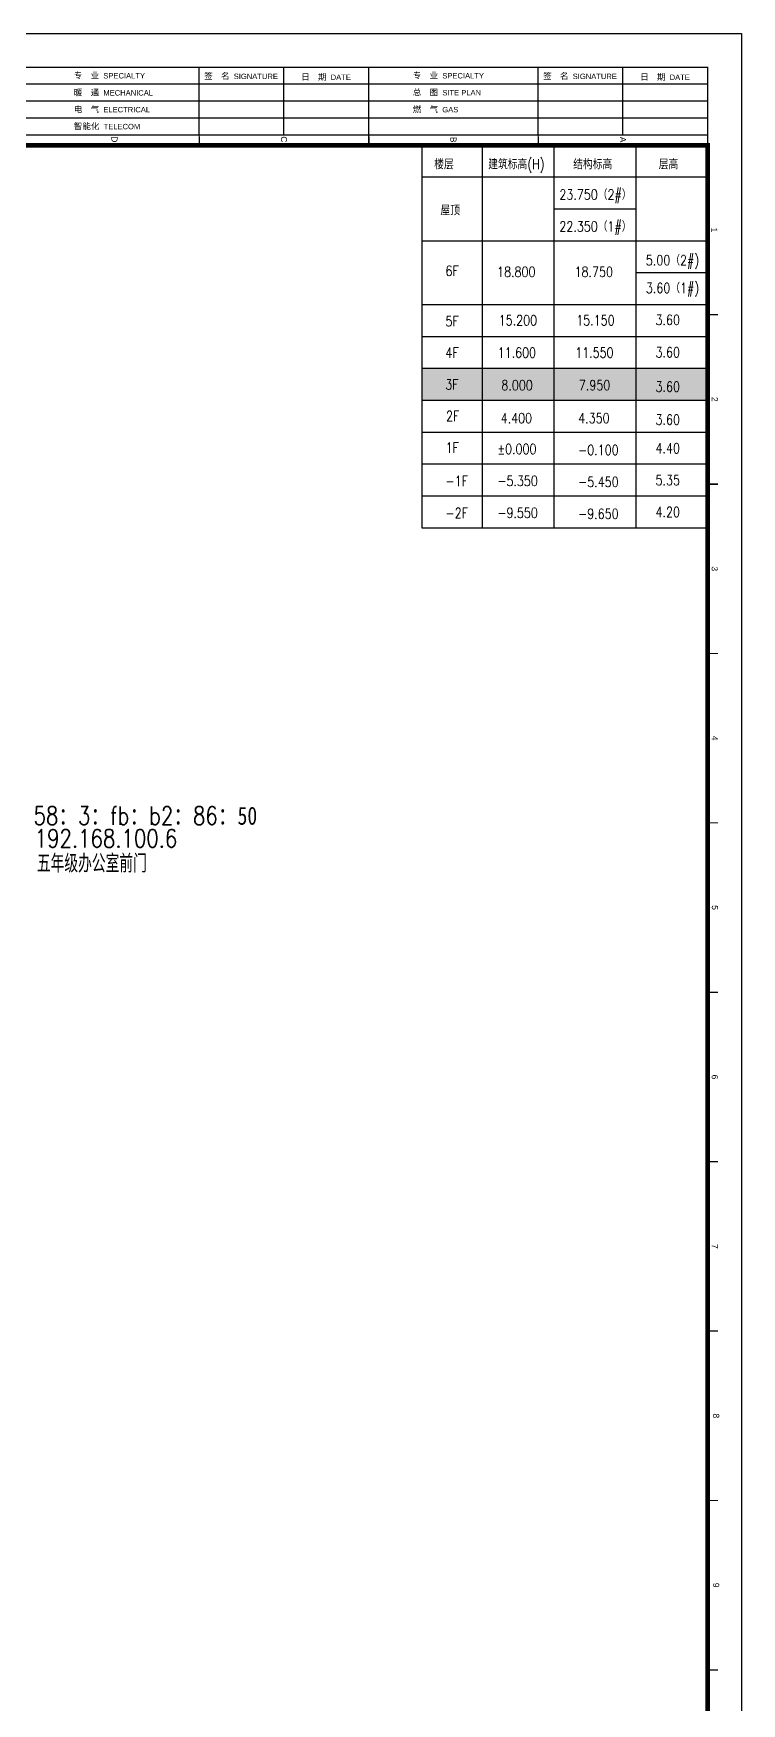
# Model space of a CAD drawing. Extents: x 447078 to 1776277, y 243534 to 519428.
# Drawn here: x 1144582 to 1175920, y 445262 to 519203 of the extents above; entities that cross this region are included whole.
import ezdxf
from ezdxf.enums import TextEntityAlignment as Align

# ---------------------------------------------------------------- set-up
doc = ezdxf.new("R2010")
doc.units = 0
doc.header["$LTSCALE"] = 1000
doc.header["$MEASUREMENT"] = 0
for name, color, linetype in [('A-APRO', 11, 'Continuous'), ('A-WALL-HATH', 8, 'Continuous'), ('G-0-XREF', 2, 'Continuous'), ('G-ANNO-NOTE', 80, 'Continuous'), ('图框CCDI_B0GA0+0.00$0$G-ANNO-TEXT', 33, 'Continuous'), ('图框CCDI_B0GA0+0.00$0$G-BORD', 3, 'Continuous')]:
    doc.layers.add(name, color=color, linetype=linetype)
doc.layers.add('A门禁安装位置', color=1, linetype='Continuous', lineweight=30)
doc.styles.add('CCDI-TOG-02', font='simplex.shx', dxfattribs={"width": 0.8, "bigfont": 'zjdz.shx'})
doc.styles.add('CCDI_T_G02', font='simplex.shx', dxfattribs={"width": 0.8, "bigfont": 'zjdz.shx'})
doc.styles.add('图框CCDI_B0GA0+0.00$0$CCDI_T_G01', font='')
doc.styles.get('图框CCDI_B0GA0+0.00$0$CCDI_T_G01').set_extended_font_data('Arial')

# ---------------------------------------------------------------- blocks, each defined once
blk = doc.blocks.new('图框CCDI_B0GA0+0.00')
at = {"layer": '图框CCDI_B0GA0+0.00$0$G-BORD'}
for p, q in [((8300, 83150), (8300, 83400)), ((13300, 83150), (13300, 83400)), ((1500, 83100), (1500, 53100)), ((2000, 83100), (2000, 53100)), ((2500, 83100), (2500, 53100)), ((3300, 83100), (3050, 83100)), ((3300, 83100), (3050, 83100)), ((3000, 80600), (1000, 80600)), ((3000, 78100), (1000, 78100)), ((3050, 78100), (3300, 78100)), ((3000, 73100), (1000, 73100)), ((3050, 73100), (3300, 73100)), ((3000, 70600), (1000, 70600)), ((3000, 68100), (1000, 68100)), ((3050, 68100), (3300, 68100))]:
    blk.add_line(p, q, dxfattribs=at)
blk.add_lwpolyline([(0, 84100), (118900, 84100), (118900, 0), (0, 0)], close=True, dxfattribs=at)
at = {"layer": '图框CCDI_B0GA0+0.00$0$G-BORD', "const_width": 35}
for points in [[(8300, 83400), (8300, 83100)], [(13300, 83400), (13300, 83100)], [(18300, 83100), (18300, 83400)], [(23300, 83100), (23300, 83400)], [(28300, 83100), (28300, 83400)], [(33300, 83100), (33300, 83400)], [(38300, 83100), (38300, 83400)], [(43300, 83100), (43300, 83400)], [(48300, 83100), (48300, 83400)], [(3000, 83100), (3000, 53100)], [(3300, 83100), (3300, 63100)], [(3300, 78100), (3000, 78100)], [(3300, 73100), (3000, 73100)], [(3300, 68100), (3000, 68100)]]:
    blk.add_lwpolyline(points, dxfattribs=at)
at = {"layer": '图框CCDI_B0GA0+0.00$0$G-BORD'}
blk.add_lwpolyline([(3300, 83100, 35, 35, 0), (1000, 83100, 35, 35, 0), (1000, 53100, 35, 35, 0), (3300, 53100, 0, 0, 0)], format="xyseb", dxfattribs=at)
at = {"layer": '图框CCDI_B0GA0+0.00$0$G-BORD', "const_width": 140}
blk.add_lwpolyline([(3300, 83100), (117900, 83100), (117900, 1000), (3300, 1000)], close=True, dxfattribs=at)
at = {"layer": '图框CCDI_B0GA0+0.00$0$G-ANNO-TEXT', "style": '图框CCDI_B0GA0+0.00$0$CCDI_T_G01'}
for s, p in [('1', (5800, 83295)), ('2', (10800, 83309)), ('3', (15800, 83307)), ('4', (20800, 83311)), ('5', (25800, 83313)), ('6', (30800, 83310)), ('7', (35800, 83312)), ('8', (40800, 83350)), ('9', (45800, 83350)), ('A', (3134, 80600)), ('B', (3137, 75600)), ('C', (3129, 70600)), ('D', (3126, 65600))]:
    blk.add_text(s, height=180, dxfattribs=at).set_placement(p, align=Align.MIDDLE_CENTER)
at = {"layer": '图框CCDI_B0GA0+0.00$0$G-ANNO-TEXT', "char_height": 200, "rotation": 90, "style": '图框CCDI_B0GA0+0.00$0$CCDI_T_G01'}
for s, insert, width, attachment_point, line_spacing_factor in [('{\\fSimSun|b0|i0|c134|p54;\\H0.9x;日  期 \\fArial|b0|i0|c0|p39;\\H0.8889x;DATE}', (1295, 81841), 2500, 5, 0.96), ('{\\fSimSun|b0|i0|c134|p54;\\H0.9x;签  名 \\fArial|b0|i0|c0|p34;\\H0.8889x;SIGNATURE}', (1268, 78246), 3400, 4, 0.9), ('{\\fSimSun|b0|i0|c134|p54;\\H0.9x;专  业\\fSimSun|b0|i0|c0|p54; \\fArial|b0|i0|c0|p34;\\H0.8889x;SPECIALTY}', (1250, 74400), 5000, 4, 0.9), ('{\\fSimSun|b0|i0|c134|p54;\\H0.9x;总  图\\fSimSun|b0|i0|c0|p54; \\fArial|b0|i0|c0|p34;\\H0.8889x;SITE PLAN}', (1750, 74400), 3400, 4, 0.9), ('{\\fSimSun|b0|i0|c134|p54;\\H0.9x;燃  气\\fSimSun|b0|i0|c0|p54; \\fArial|b0|i0|c0|p34;\\H0.8889x;GAS}', (2250, 74400), 3400, 4, 0.9), ('{\\fSimSun|b0|i0|c134|p54;\\H0.9x;日  期 \\fArial|b0|i0|c0|p39;\\H0.8889x;DATE}', (1295, 71841), 2500, 5, 0.96), ('{\\fSimSun|b0|i0|c134|p54;\\H0.9x;签  名 \\fArial|b0|i0|c0|p34;\\H0.8889x;SIGNATURE}', (1268, 68246), 3400, 4, 0.9), ('{\\fSimSun|b0|i0|c134|p54;\\H0.9x;暖  通\\fSimSun|b0|i0|c0|p54; \\fArial|b0|i0|c0|p34;\\H0.8889x;MECHANICAL}', (1755, 64400), 3445.37, 4, 0.9), ('{\\fSimSun|b0|i0|c134|p54;\\H0.9x;电  气\\fSimSun|b0|i0|c0|p54; \\fArial|b0|i0|c0|p34;\\H0.8889x;ELECTRICAL}', (2250, 64400), 3400, 4, 0.9), ('{\\fSimSun|b0|i0|c134|p54;\\H0.9x;专  业\\fSimSun|b0|i0|c0|p54; \\fArial|b0|i0|c0|p34;\\H0.8889x;SPECIALTY}', (1250, 64400), 5000, 4, 0.9), ('{\\fSimSun|b0|i0|c134|p54;\\H0.9x;智能化\\fSimSun|b0|i0|c0|p54; \\fArial|b0|i0|c0|p34;\\H0.8889x;TELECOM}', (2750, 64400), 3400, 4, 0.9)]:
    blk.add_mtext(s, dxfattribs=dict(at, insert=insert, width=width, attachment_point=attachment_point, line_spacing_factor=line_spacing_factor))
blk = doc.blocks.new('cgb')
at = {"layer": 'G-ANNO-NOTE', "ltscale": 5}
for p, q in [((-570, 6400), (6600, 6400)), ((-570, 6400), (-570, -3200)), ((943, 6400), (943, -3200)), ((2743, 6400), (2743, -3200)), ((4800, 6400), (4800, -3200)), ((-570, 5600), (6600, 5600)), ((2743, 4800), (4800, 4800)), ((-570, 4000), (6600, 4000)), ((4800, 3200), (6600, 3200)), ((-570, 2400), (6600, 2400)), ((-570, 1600), (6600, 1600)), ((-570, 800), (6600, 800)), ((-570, 0), (6600, 0)), ((-570, -800), (6600, -800)), ((-570, -1600), (6600, -1600)), ((-570, -2400), (6600, -2400)), ((-570, -3200), (6600, -3200))]:
    blk.add_line(p, q, dxfattribs=at)
at = {"layer": 'G-ANNO-NOTE'}
blk.add_line((6600, 6400), (6600, -3200), dxfattribs=at)
at = {"layer": 'G-ANNO-NOTE', "color": 7, "style": 'CCDI-TOG-02', "width": 0.8}
for s, p in [('楼层', (-258, 5793)), ('建筑标高(H)', (1097, 5793)), ('结构标高', (3227, 5793)), ('层高', (5373, 5793)), ('23.750（2#）', (2881, 5032)), ('屋顶', (-101, 4639)), ('22.350（1#）', (2881, 4232)), ('6F', (24, 3118)), ('5.00（2#)', (5050, 3384)), ('18.800', (1320, 3092)), ('18.750', (3263, 3092)), ('3.60（1#)', (5050, 2687)), ('5F', (24, 1854)), ('15.200', (1360, 1876)), ('15.150', (3304, 1876)), ('3.60', (5293, 1887)), ('4F', (24, 1064)), ('11.600', (1334, 1065)), ('11.550', (3278, 1065)), ('3.60', (5293, 1075)), ('3F', (20, 266)), ('8.000', (1426, 249)), ('7.950', (3370, 249)), ('3.60', (5293, 211)), ('2F', (40, -524)), ('4.400', (1409, -577)), ('4.350', (3353, -577)), ('3.60', (5293, -615)), ('1F', (28, -1316)), ('%%P0.000', (1327, -1352)), ('-0.100', (3353, -1377)), ('4.40', (5293, -1333)), ('-1F', (28, -2156)), ('-5.350', (1327, -2152)), ('-5.450', (3353, -2177)), ('5.35', (5293, -2133)), ('-2F', (28, -2956)), ('-9.550', (1327, -2952)), ('-9.650', (3353, -2977)), ('4.20', (5293, -2933))]:
    blk.add_text(s, height=255, dxfattribs=at).set_placement(p)

msp = doc.modelspace()

# ---------------------------------------------------------------- hatches: boundary and pattern name
at = {"layer": 'A-WALL-HATH'}
h = msp.add_hatch(color=256, dxfattribs=at)
h.dxf.hatch_style = 1
h.paths.add_polyline_path([(1161767, 504376.3), (1174420.2, 504376.3), (1174420.2, 502964.5), (1161767, 502964.5)])

# ---------------------------------------------------------------- block references
at = {"layer": 'A-APRO', "xscale": 1.764705882352941, "yscale": 1.764705882352941, "zscale": 1.764705882352941}
msp.add_blockref('cgb', (1162773.2, 502964.5), dxfattribs=at)
at = {"layer": 'G-0-XREF', "xscale": 1.5, "yscale": 1.5, "zscale": 1.5, "rotation": 270}
msp.add_blockref('图框CCDI_B0GA0+0.00', (1049770.2, 519203.4), dxfattribs=at)

# ---------------------------------------------------------------- texts
at = {"layer": 'A门禁安装位置', "char_height": 800, "width": 9568.517, "attachment_point": 1, "style": 'CCDI_T_G02'}
for s, insert in [('58{\\f宋体|b0|i0|c134|p2;：\\Fsimplex.shx,zjdz.shx|c0;3\\f宋体|b0|i0|c134|p2;：\\Fsimplex.shx,zjdz.shx|c0;fb\\f宋体|b0|i0|c134|p2;：\\Fsimplex.shx,zjdz.shx|c0;b2\\f宋体|b0|i0|c134|p2;：\\Fsimplex.shx,zjdz.shx|c0;86\\f宋体|b0|i0|c134|p2;：50\\P}', (1144587.1, 484970.2)), ('192.168.100.6', (1144640, 483966.6))]:
    msp.add_mtext(s, dxfattribs=dict(at, insert=insert))
at = {"layer": 'A门禁安装位置', "insert": (1144737, 482853.6), "char_height": 800, "attachment_point": 1, "style": 'CCDI_T_G02'}
msp.add_mtext('五年级办公室前门', dxfattribs=at)

doc.saveas('drawing.dxf')
